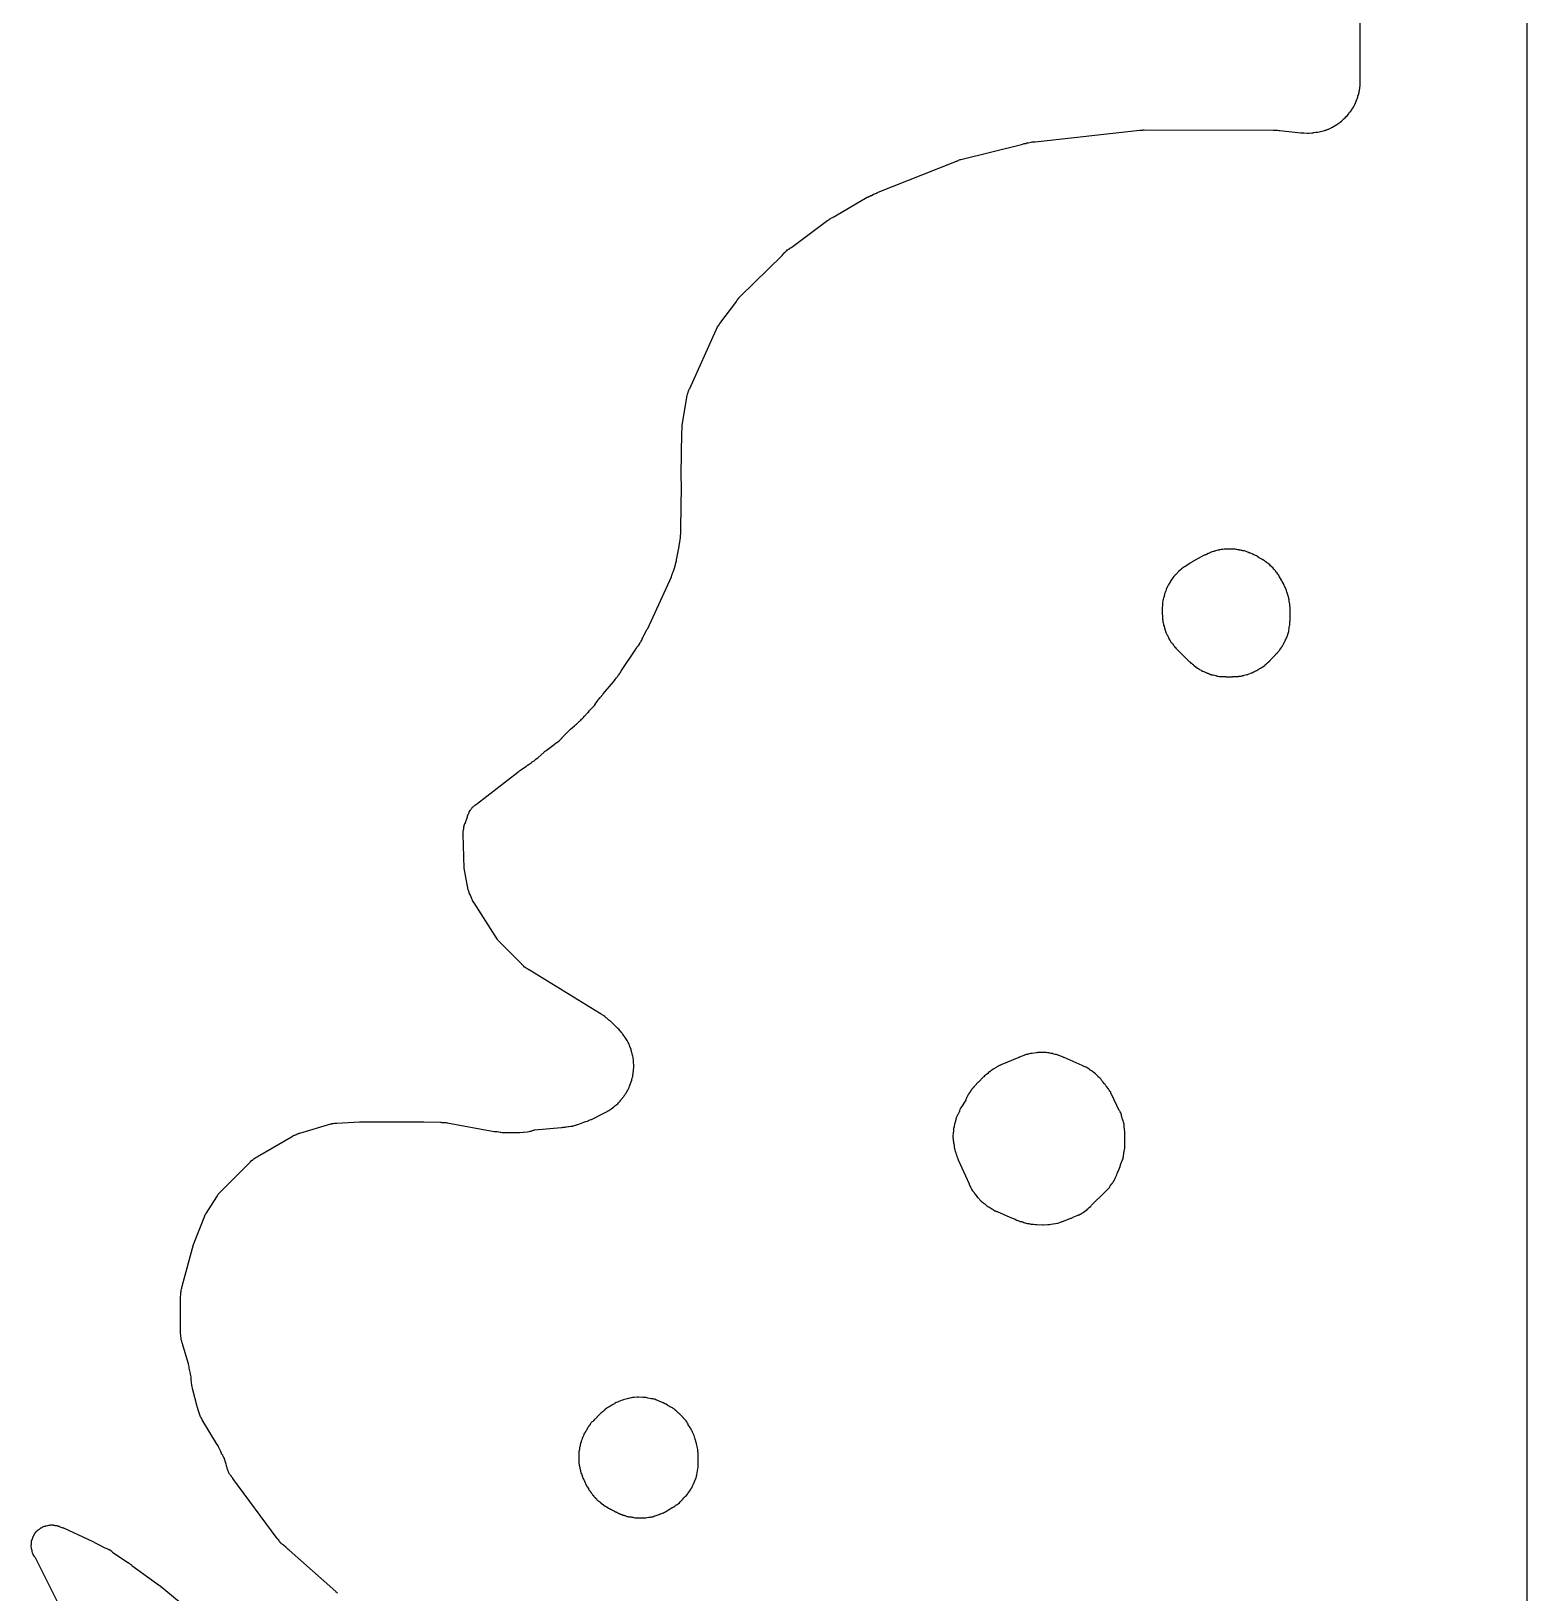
# Model space of a CAD drawing. Header units: millimetres. Extents: x 0 to 300, y 0 to 300.
# Drawn here: x 228.2 to 300.1, y 75 to 150 of the extents above; entities that cross this region are included whole.
import ezdxf

# ---------------------------------------------------------------- set-up
doc = ezdxf.new("R2010")
doc.units = ezdxf.units.MM
doc.layers.add('CUT', color=7, linetype='CONTINUOUS')

msp = doc.modelspace()

# ---------------------------------------------------------------- linework, layer by layer
at = {"layer": 'CUT'}
for points in [[(300.05, 299.43), (300.05, 0.57)], [(242.9, 74.96), (242.88, 74.98), (242.87, 74.98), (242.85, 75), (242.84, 75.01), (242.82, 75.04), (240.58, 77.02), (240.54, 77.05), (240.51, 77.08), (240.42, 77.16), (240.31, 77.26), (240.27, 77.29), (240.25, 77.31), (240.22, 77.33), (240.21, 77.34), (240.2, 77.34), (240.2, 77.35), (240.19, 77.36), (240.17, 77.38), (240.16, 77.39), (240.15, 77.4), (240.15, 77.41), (240.14, 77.41), (240.14, 77.42), (240.13, 77.43), (240.12, 77.44), (240.1, 77.46), (240.1, 77.47), (240.1, 77.48), (240.06, 77.52), (240.05, 77.53), (240.04, 77.55), (240.03, 77.56), (240.02, 77.57), (240.01, 77.59), (237.88, 80.47), (237.88, 80.48), (237.87, 80.49), (237.86, 80.5), (237.85, 80.51), (237.84, 80.52), (237.83, 80.53), (237.82, 80.54), (237.82, 80.55), (237.81, 80.56), (237.8, 80.58), (237.79, 80.59), (237.76, 80.63), (237.75, 80.64), (237.73, 80.66), (237.72, 80.67), (237.72, 80.68), (237.7, 80.71), (237.69, 80.73), (237.68, 80.76), (237.67, 80.77), (237.67, 80.78), (237.65, 80.82), (237.65, 80.83), (237.64, 80.86), (237.63, 80.86), (237.63, 80.87), (237.63, 80.88), (237.63, 80.89), (237.62, 80.9), (237.62, 80.91), (237.61, 80.94), (237.61, 80.95), (237.61, 80.96), (237.6, 80.98), (237.6, 81), (237.59, 81.03), (237.58, 81.05), (237.58, 81.08), (237.57, 81.09), (237.56, 81.15), (237.54, 81.2), (237.51, 81.3), (237.51, 81.32), (237.5, 81.35), (237.47, 81.43), (237.44, 81.48), (237.43, 81.51), (237.42, 81.53), (237.39, 81.58), (237.35, 81.63), (237.34, 81.64), (237.34, 81.65), (237.33, 81.67), (237.32, 81.71), (237.3, 81.77), (237.22, 81.92), (237.19, 81.99), (237.17, 82.04), (237.14, 82.08), (237.13, 82.1), (237.1, 82.14), (236.41, 83.28), (236.37, 83.36), (236.36, 83.37), (236.35, 83.39), (236.34, 83.41), (236.33, 83.42), (236.2, 83.81), (236.2, 83.82), (236.19, 83.85), (236.18, 83.87), (236.17, 83.89), (236.16, 83.92), (236.16, 83.93), (235.96, 84.72), (235.94, 84.81), (235.92, 84.87), (235.9, 84.95), (235.88, 85.21), (235.87, 85.35), (235.86, 85.41), (235.85, 85.47), (235.84, 85.51), (235.78, 85.76), (235.78, 85.82), (235.76, 85.91), (235.75, 85.95), (235.75, 85.97), (235.45, 86.99), (235.43, 87.04), (235.42, 87.06), (235.42, 87.07), (235.41, 87.09), (235.41, 87.1), (235.4, 87.13), (235.39, 87.16), (235.39, 87.21), (235.39, 87.22), (235.38, 87.28), (235.38, 87.31), (235.38, 87.37), (235.37, 87.43), (235.37, 87.44), (235.36, 87.5), (235.36, 89.1), (235.36, 89.13), (235.36, 89.14), (235.36, 89.15), (235.36, 89.16), (235.37, 89.17), (235.37, 89.2), (235.37, 89.21), (235.38, 89.27), (235.38, 89.33), (235.38, 89.36), (235.38, 89.38), (235.38, 89.39), (235.38, 89.41), (235.39, 89.42), (235.39, 89.43), (235.39, 89.44), (235.39, 89.47), (235.39, 89.49), (235.4, 89.5), (235.4, 89.51), (235.4, 89.52), (235.41, 89.57), (235.42, 89.59), (235.42, 89.61), (235.42, 89.63), (235.43, 89.66), (235.44, 89.69), (235.44, 89.7), (235.99, 91.71), (236.57, 93.16), (236.58, 93.18), (236.59, 93.19), (237.11, 94), (237.14, 94.05), (237.15, 94.08), (237.17, 94.12), (238.69, 95.65), (238.72, 95.68), (238.76, 95.72), (238.78, 95.74), (238.79, 95.75), (238.8, 95.76), (238.85, 95.79), (238.87, 95.81), (238.88, 95.82), (238.89, 95.82), (238.9, 95.83), (238.91, 95.84), (238.92, 95.85), (238.93, 95.85), (238.95, 95.86), (238.97, 95.87), (238.98, 95.88), (238.99, 95.89), (239, 95.89), (239, 95.9), (239.01, 95.9), (239.01, 95.91), (239.02, 95.91), (239.05, 95.92), (239.09, 95.95), (239.1, 95.95), (239.12, 95.97), (239.14, 95.98), (239.15, 95.98), (239.18, 96), (240.69, 96.88), (240.72, 96.9), (240.77, 96.93), (240.78, 96.94), (240.83, 96.96), (240.84, 96.96), (240.9, 96.98), (240.92, 96.99), (240.94, 97), (240.95, 97.01), (240.96, 97.01), (240.98, 97.02), (241.01, 97.03), (241.02, 97.03), (241.04, 97.04), (241.06, 97.05), (241.08, 97.05), (241.09, 97.06), (241.1, 97.06), (242.59, 97.5), (242.64, 97.51), (242.65, 97.52), (242.66, 97.52), (242.67, 97.52), (242.69, 97.52), (242.76, 97.53), (242.77, 97.53), (242.82, 97.54), (242.84, 97.54), (242.87, 97.54), (243.96, 97.6), (247.06, 97.6), (247.85, 97.58), (247.86, 97.58), (247.87, 97.58), (247.91, 97.57), (247.96, 97.57), (248.12, 97.57), (248.17, 97.56), (250.44, 97.14), (250.5, 97.13), (250.55, 97.13), (250.58, 97.13), (250.59, 97.13), (250.73, 97.11), (250.74, 97.11), (250.75, 97.11), (250.82, 97.09), (250.89, 97.09), (251.63, 97.09), (251.67, 97.09), (251.82, 97.1), (251.85, 97.1), (252.03, 97.12), (252.04, 97.12), (252.11, 97.13), (252.17, 97.15), (252.19, 97.16), (252.21, 97.16), (252.28, 97.18), (252.34, 97.2), (252.35, 97.21), (252.36, 97.21), (252.37, 97.21), (252.38, 97.21), (253.66, 97.33), (253.67, 97.33), (253.7, 97.33), (253.75, 97.34), (253.8, 97.35), (253.82, 97.35), (253.85, 97.35), (253.9, 97.36), (253.91, 97.36), (254, 97.37), (254.02, 97.38), (254.12, 97.4), (254.13, 97.4), (254.15, 97.4), (254.19, 97.4), (254.22, 97.41), (254.24, 97.41), (254.29, 97.42), (254.35, 97.44), (254.36, 97.44), (254.38, 97.45), (254.4, 97.46), (254.44, 97.47), (254.5, 97.49), (254.75, 97.58), (254.84, 97.61), (254.9, 97.63), (254.92, 97.64), (254.95, 97.65), (254.97, 97.66), (255, 97.68), (255.08, 97.71), (255.11, 97.72), (255.77, 98.05), (255.8, 98.07), (255.94, 98.15), (255.99, 98.18), (256.16, 98.3), (256.2, 98.33), (256.2, 98.34), (256.23, 98.37), (256.24, 98.37), (256.28, 98.4), (256.33, 98.44), (256.37, 98.47), (256.41, 98.51), (256.49, 98.6), (256.52, 98.64), (256.54, 98.67), (256.66, 98.82), (256.7, 98.88), (256.71, 98.89), (256.72, 98.9), (256.73, 98.92), (256.74, 98.94), (256.76, 98.96), (256.83, 99.07), (256.85, 99.12), (256.85, 99.13), (256.86, 99.13), (256.88, 99.17), (256.9, 99.21), (256.9, 99.22), (256.92, 99.25), (256.94, 99.31), (257.02, 99.53), (257.05, 99.61), (257.07, 99.71), (257.07, 99.72), (257.08, 99.75), (257.09, 99.76), (257.1, 99.82), (257.13, 100.06), (257.13, 100.09), (257.14, 100.25), (257.14, 100.33), (257.13, 100.46), (257.13, 100.47), (257.13, 100.5), (257.13, 100.54), (257.11, 100.7), (257.1, 100.76), (257.08, 100.81), (257.06, 100.87), (257.02, 101.03), (257.01, 101.08), (256.96, 101.22), (256.93, 101.29), (256.92, 101.31), (256.9, 101.36), (256.88, 101.42), (256.84, 101.48), (256.82, 101.51), (256.76, 101.6), (256.73, 101.65), (256.7, 101.69), (256.7, 101.7), (256.67, 101.74), (256.61, 101.81), (256.6, 101.83), (256.58, 101.86), (256.55, 101.89), (256.54, 101.91), (256.5, 101.95), (256.48, 101.98), (256.46, 102), (256.42, 102.05), (256.38, 102.09), (256.04, 102.42), (256, 102.46), (255.95, 102.49), (255.93, 102.51), (255.92, 102.51), (255.84, 102.58), (255.82, 102.6), (255.8, 102.62), (255.78, 102.63), (255.76, 102.65), (255.75, 102.66), (255.7, 102.7), (255.69, 102.71), (255.68, 102.71), (255.65, 102.73), (255.63, 102.75), (255.62, 102.75), (255.59, 102.78), (255.58, 102.78), (255.54, 102.81), (255.53, 102.81), (255.51, 102.82), (255.49, 102.83), (252.17, 104.87), (252.15, 104.88), (252.13, 104.9), (252.11, 104.91), (252.1, 104.91), (252.08, 104.92), (252.06, 104.94), (252.05, 104.94), (252.04, 104.95), (252.03, 104.95), (252.02, 104.96), (251.98, 104.98), (251.97, 104.98), (251.93, 105.02), (251.92, 105.02), (251.9, 105.03), (251.89, 105.04), (251.84, 105.09), (251.79, 105.14), (251.77, 105.16), (251.75, 105.19), (251.7, 105.24), (251.65, 105.29), (251.61, 105.33), (250.62, 106.31), (250.61, 106.33), (250.59, 106.36), (249.47, 108.13), (249.46, 108.14), (249.4, 108.24), (249.4, 108.25), (249.36, 108.32), (249.36, 108.33), (249.35, 108.36), (249.34, 108.37), (249.33, 108.41), (249.32, 108.42), (249.32, 108.43), (249.31, 108.45), (249.3, 108.46), (249.3, 108.47), (249.3, 108.48), (249.29, 108.5), (249.28, 108.51), (249.27, 108.53), (249.26, 108.55), (249.25, 108.56), (249.24, 108.6), (249.24, 108.61), (249.23, 108.63), (249.22, 108.65), (249.22, 108.66), (249.21, 108.68), (249.19, 108.75), (248.99, 109.79), (248.94, 111.43), (248.94, 111.46), (248.95, 111.54), (248.95, 111.58), (248.96, 111.61), (248.96, 111.63), (248.97, 111.68), (248.97, 111.71), (248.98, 111.74), (248.98, 111.77), (248.99, 111.82), (248.99, 111.83), (249, 111.85), (249.01, 111.87), (249.01, 111.88), (249.03, 111.93), (249.04, 111.94), (249.15, 112.25), (249.15, 112.27), (249.16, 112.3), (249.17, 112.32), (249.17, 112.33), (249.19, 112.38), (249.19, 112.39), (249.2, 112.4), (249.21, 112.41), (249.22, 112.43), (249.23, 112.47), (249.24, 112.48), (249.24, 112.49), (249.24, 112.5), (249.25, 112.51), (249.25, 112.52), (249.26, 112.52), (249.26, 112.53), (249.26, 112.54), (249.27, 112.55), (249.27, 112.56), (249.28, 112.57), (249.3, 112.58), (249.31, 112.6), (249.31, 112.61), (249.33, 112.62), (249.35, 112.66), (249.36, 112.67), (249.37, 112.68), (249.37, 112.69), (249.38, 112.7), (249.39, 112.71), (249.4, 112.72), (249.42, 112.74), (249.44, 112.76), (249.46, 112.77), (249.47, 112.78), (249.51, 112.82), (249.52, 112.82), (249.53, 112.83), (249.58, 112.87), (251.57, 114.4), (251.58, 114.41), (251.59, 114.42), (251.6, 114.42), (251.62, 114.43), (251.63, 114.44), (251.64, 114.45), (251.65, 114.46), (251.68, 114.48), (251.69, 114.49), (251.7, 114.5), (251.95, 114.67), (251.96, 114.67), (251.99, 114.69), (252, 114.7), (252.01, 114.71), (252.04, 114.73), (252.05, 114.74), (252.07, 114.75), (252.08, 114.75), (252.1, 114.76), (252.1, 114.77), (252.11, 114.78), (252.12, 114.79), (252.13, 114.79), (252.14, 114.8), (252.16, 114.81), (252.18, 114.82), (252.18, 114.83), (252.19, 114.83), (252.19, 114.84), (252.2, 114.84), (252.21, 114.85), (252.22, 114.85), (252.22, 114.86), (252.24, 114.88), (252.25, 114.89), (252.26, 114.9), (252.35, 114.95), (252.39, 114.98), (252.43, 115.02), (252.45, 115.03), (252.46, 115.04), (252.53, 115.09), (252.83, 115.36), (252.86, 115.39), (252.91, 115.43), (252.93, 115.44), (253.25, 115.68), (253.32, 115.73), (253.36, 115.76), (253.37, 115.78), (253.38, 115.79), (253.39, 115.79), (253.44, 115.82), (253.49, 115.86), (253.55, 115.9), (253.6, 115.95), (253.63, 115.98), (253.67, 116.02), (253.7, 116.05), (253.7, 116.06), (253.72, 116.08), (254.1, 116.46), (254.29, 116.62), (254.32, 116.66), (254.34, 116.67), (254.39, 116.71), (254.47, 116.78), (254.49, 116.81), (254.53, 116.85), (254.53, 116.84), (254.6, 116.9), (254.63, 116.94), (254.65, 116.96), (254.66, 116.97), (254.68, 116.98), (254.72, 117.02), (254.76, 117.07), (254.78, 117.1), (254.81, 117.13), (254.85, 117.17), (254.87, 117.2), (254.92, 117.25), (254.97, 117.29), (255, 117.34), (255, 117.35), (255.02, 117.38), (255.04, 117.4), (255.06, 117.42), (255.07, 117.42), (255.12, 117.47), (255.16, 117.51), (255.22, 117.57), (255.25, 117.61), (255.28, 117.66), (255.31, 117.7), (255.31, 117.71), (255.33, 117.73), (255.41, 117.84), (255.41, 117.85), (255.42, 117.86), (255.43, 117.87), (255.43, 117.88), (255.45, 117.9), (255.53, 117.99), (255.66, 118.14), (255.67, 118.16), (256.16, 118.74), (256.18, 118.76), (256.21, 118.8), (256.24, 118.85), (256.26, 118.87), (256.27, 118.89), (256.29, 118.91), (256.29, 118.92), (256.3, 118.93), (256.32, 118.95), (256.35, 118.98), (256.38, 119.01), (256.41, 119.07), (256.41, 119.08), (256.42, 119.08), (256.45, 119.12), (256.45, 119.13), (256.46, 119.14), (256.47, 119.15), (256.47, 119.16), (256.5, 119.19), (256.51, 119.22), (256.52, 119.23), (256.52, 119.24), (256.53, 119.24), (256.53, 119.25), (256.54, 119.26), (256.54, 119.27), (256.55, 119.28), (257.21, 120.27), (257.28, 120.37), (257.29, 120.38), (257.29, 120.39), (257.3, 120.4), (257.3, 120.41), (257.31, 120.42), (257.34, 120.45), (257.34, 120.46), (257.38, 120.5), (257.38, 120.51), (257.41, 120.55), (257.42, 120.57), (257.45, 120.62), (257.46, 120.64), (257.48, 120.66), (257.49, 120.68), (257.5, 120.7), (257.53, 120.75), (257.54, 120.77), (257.55, 120.79), (257.55, 120.8), (257.57, 120.86), (257.58, 120.87), (257.59, 120.9), (257.59, 120.91), (257.62, 120.97), (257.63, 120.99), (257.65, 121.02), (257.67, 121.05), (257.69, 121.09), (257.79, 121.27), (257.82, 121.31), (258.95, 123.79), (258.97, 123.86), (258.97, 123.87), (258.98, 123.9), (258.99, 123.92), (259, 123.95), (259, 123.96), (259.01, 123.96), (259.03, 124.02), (259.06, 124.11), (259.07, 124.12), (259.07, 124.13), (259.08, 124.14), (259.08, 124.15), (259.09, 124.18), (259.1, 124.21), (259.18, 124.5), (259.19, 124.55), (259.19, 124.56), (259.2, 124.61), (259.32, 125.24), (259.32, 125.26), (259.32, 125.27), (259.34, 125.38), (259.34, 125.41), (259.35, 125.44), (259.36, 125.48), (259.37, 125.54), (259.37, 125.59), (259.37, 125.6), (259.37, 125.61), (259.38, 125.64), (259.38, 125.65), (259.38, 125.69), (259.38, 125.7), (259.38, 125.71), (259.38, 125.73), (259.39, 125.74), (259.39, 125.75), (259.39, 125.76), (259.39, 125.78), (259.39, 125.79), (259.39, 125.81), (259.4, 125.83), (259.41, 125.89), (259.41, 125.95), (259.41, 126.03), (259.41, 126.08), (259.41, 126.13), (259.43, 128.15), (259.43, 128.16), (259.43, 128.3), (259.43, 128.32), (259.42, 128.46), (259.42, 128.5), (259.42, 128.57), (259.42, 128.65), (259.42, 128.68), (259.42, 128.69), (259.45, 130.71), (259.45, 130.72), (259.45, 130.74), (259.46, 130.89), (259.46, 130.93), (259.46, 131.02), (259.47, 131.06), (259.47, 131.08), (259.71, 132.5), (259.72, 132.56), (259.74, 132.61), (259.75, 132.65), (259.76, 132.66), (259.76, 132.68), (259.77, 132.71), (259.77, 132.72), (259.77, 132.73), (259.78, 132.74), (259.81, 132.8), (259.82, 132.82), (259.83, 132.84), (261.1, 135.65), (261.11, 135.68), (261.12, 135.7), (261.13, 135.72), (261.17, 135.79), (261.24, 135.9), (261.27, 135.96), (262.04, 136.97), (262.07, 137.02), (262.09, 137.04), (262.1, 137.06), (262.13, 137.1), (262.15, 137.14), (262.19, 137.18), (262.19, 137.19), (262.24, 137.24), (262.26, 137.25), (264.27, 139.23), (264.3, 139.27), (264.33, 139.3), (264.35, 139.32), (264.4, 139.38), (264.41, 139.39), (264.48, 139.45), (264.52, 139.49), (264.53, 139.49), (264.55, 139.5), (264.56, 139.51), (264.58, 139.53), (264.61, 139.55), (264.62, 139.55), (264.64, 139.57), (264.67, 139.59), (264.68, 139.6), (264.69, 139.6), (264.73, 139.63), (266.4, 140.87), (266.41, 140.88), (266.42, 140.89), (266.43, 140.89), (266.45, 140.9), (266.45, 140.91), (266.46, 140.91), (266.47, 140.92), (266.49, 140.93), (266.51, 140.94), (266.53, 140.95), (266.54, 140.96), (266.54, 140.97), (266.55, 140.97), (266.55, 140.98), (266.56, 140.98), (266.58, 140.99), (266.61, 141), (266.65, 141.03), (266.7, 141.05), (266.73, 141.08), (266.74, 141.08), (266.76, 141.09), (266.79, 141.1), (266.84, 141.13), (268.35, 142.02), (268.41, 142.04), (268.43, 142.05), (268.46, 142.06), (268.5, 142.08), (268.51, 142.09), (268.52, 142.09), (268.52, 142.1), (268.53, 142.1), (268.56, 142.11), (268.65, 142.16), (268.7, 142.18), (268.75, 142.2), (268.76, 142.21), (268.8, 142.22), (268.82, 142.23), (268.85, 142.24), (268.86, 142.25), (268.87, 142.25), (268.89, 142.26), (272.49, 143.69), (272.54, 143.71), (272.56, 143.72), (272.6, 143.74), (272.63, 143.75), (272.65, 143.76), (272.66, 143.76), (272.7, 143.78), (272.71, 143.78), (272.73, 143.79), (272.75, 143.8), (272.8, 143.82), (272.82, 143.84), (272.84, 143.84), (272.86, 143.84), (275.83, 144.58), (275.86, 144.59), (275.9, 144.6), (275.91, 144.6), (275.92, 144.6), (275.95, 144.61), (275.98, 144.61), (276.03, 144.63), (276.04, 144.63), (276.05, 144.63), (276.09, 144.64), (276.23, 144.67), (276.24, 144.67), (276.29, 144.68), (276.36, 144.68), (276.43, 144.68), (281.46, 145.24), (281.51, 145.24), (281.52, 145.24), (281.58, 145.25), (281.62, 145.26), (281.67, 145.26), (287.88, 145.25), (287.91, 145.25), (287.92, 145.25), (288.03, 145.24), (288.08, 145.24), (288.16, 145.23), (288.18, 145.23), (289.19, 145.12), (289.25, 145.12), (289.33, 145.12), (289.52, 145.11), (289.59, 145.11), (289.72, 145.12), (289.73, 145.12), (289.76, 145.12), (289.78, 145.12), (289.82, 145.13), (289.92, 145.15), (289.93, 145.15), (289.95, 145.15), (290, 145.15), (290.07, 145.17), (290.27, 145.22), (290.28, 145.22), (290.29, 145.22), (290.34, 145.23), (290.36, 145.24), (290.4, 145.25), (290.43, 145.26), (290.44, 145.27), (290.48, 145.28), (290.5, 145.29), (290.53, 145.3), (290.54, 145.3), (290.55, 145.31), (290.63, 145.35), (290.65, 145.37), (290.66, 145.37), (290.67, 145.38), (290.68, 145.38), (290.7, 145.39), (290.71, 145.39), (290.77, 145.43), (290.92, 145.52), (290.97, 145.55), (291.14, 145.68), (291.16, 145.7), (291.28, 145.8), (291.32, 145.84), (291.36, 145.88), (291.42, 145.94), (291.48, 146.02), (291.48, 146.03), (291.51, 146.06), (291.52, 146.08), (291.54, 146.11), (291.58, 146.15), (291.61, 146.18), (291.62, 146.21), (291.63, 146.22), (291.64, 146.23), (291.66, 146.26), (291.66, 146.27), (291.68, 146.3), (291.69, 146.31), (291.72, 146.35), (291.76, 146.42), (291.79, 146.48), (291.84, 146.59), (291.86, 146.64), (291.93, 146.84), (291.94, 146.89), (291.95, 146.92), (291.99, 147.06), (292, 147.1), (292.01, 147.15), (292.04, 147.39), (292.04, 147.41), (292.05, 147.54), (292.05, 147.59), (292.05, 158.57)], [(229.56, 74.32), (228.39, 76.65), (228.36, 76.69), (228.35, 76.71), (228.34, 76.73), (228.33, 76.74), (228.3, 76.78), (228.29, 76.79), (228.28, 76.81), (228.28, 76.83), (228.27, 76.84), (228.25, 76.89), (228.24, 76.95), (228.23, 76.98), (228.23, 77.01), (228.21, 77.09), (228.2, 77.15), (228.19, 77.22), (228.19, 77.23), (228.2, 77.31), (228.2, 77.36), (228.2, 77.37), (228.21, 77.42), (228.21, 77.47), (228.21, 77.48), (228.23, 77.52), (228.23, 77.53), (228.23, 77.54), (228.25, 77.58), (228.26, 77.61), (228.27, 77.63), (228.27, 77.64), (228.28, 77.66), (228.28, 77.67), (228.29, 77.68), (228.3, 77.7), (228.31, 77.72), (228.31, 77.73), (228.32, 77.75), (228.33, 77.76), (228.33, 77.77), (228.34, 77.79), (228.35, 77.81), (228.36, 77.82), (228.37, 77.83), (228.38, 77.85), (228.39, 77.86), (228.39, 77.87), (228.4, 77.88), (228.42, 77.9), (228.43, 77.91), (228.44, 77.92), (228.45, 77.93), (228.48, 77.95), (228.51, 77.98), (228.52, 77.98), (228.53, 78), (228.58, 78.03), (228.6, 78.05), (228.62, 78.06), (228.63, 78.08), (228.65, 78.09), (228.66, 78.1), (228.71, 78.13), (228.72, 78.13), (228.81, 78.17), (228.82, 78.17), (228.84, 78.18), (228.87, 78.18), (228.89, 78.19), (228.91, 78.19), (228.97, 78.21), (228.99, 78.21), (229.03, 78.22), (229.05, 78.22), (229.07, 78.23), (229.1, 78.23), (229.14, 78.24), (229.17, 78.24), (229.18, 78.24), (229.21, 78.24), (229.23, 78.24), (229.24, 78.23), (229.29, 78.22), (229.34, 78.21), (229.41, 78.2), (229.42, 78.2), (229.46, 78.19), (229.48, 78.19), (229.49, 78.18), (229.51, 78.18), (229.52, 78.17), (229.53, 78.17), (229.56, 78.15), (229.62, 78.13), (229.68, 78.11), (229.7, 78.1), (229.74, 78.09), (230.91, 77.55), (230.94, 77.54), (230.98, 77.52), (231, 77.51), (231.01, 77.5), (231.05, 77.48), (231.73, 77.14), (231.78, 77.12), (231.83, 77.1), (231.86, 77.08), (231.88, 77.07), (231.9, 77.06), (231.91, 77.06), (231.92, 77.06), (231.92, 77.05), (231.94, 77.05), (231.95, 77.04), (231.96, 77.04), (231.96, 77.03), (231.98, 77.03), (231.99, 77.02), (232, 77.01), (232.01, 77.01), (232.01, 77), (232.02, 77), (232.05, 76.98), (232.05, 76.97), (232.07, 76.96), (232.09, 76.93), (232.83, 76.43), (232.84, 76.43), (232.89, 76.39), (232.95, 76.35), (233, 76.31), (233.03, 76.29), (234.36, 75.33), (234.37, 75.32), (234.39, 75.31), (234.4, 75.3), (234.41, 75.29), (234.42, 75.28), (234.48, 75.23), (234.56, 75.16), (234.65, 75.09), (235.76, 74.17)]]:
    msp.add_lwpolyline(points, dxfattribs=at)
for points in [[(282.56, 121.71), (282.57, 121.67), (282.57, 121.65), (282.57, 121.63), (282.58, 121.57), (282.59, 121.51), (282.6, 121.47), (282.62, 121.41), (282.64, 121.33), (282.64, 121.32), (282.65, 121.3), (282.66, 121.28), (282.66, 121.27), (282.68, 121.22), (282.68, 121.21), (282.69, 121.18), (282.69, 121.17), (282.71, 121.13), (282.71, 121.11), (282.72, 121.09), (282.73, 121.06), (282.74, 121.04), (282.76, 121.01), (282.77, 121), (282.78, 120.98), (282.78, 120.97), (282.83, 120.87), (282.85, 120.83), (282.86, 120.82), (282.86, 120.81), (282.87, 120.79), (282.87, 120.78), (282.88, 120.76), (282.92, 120.71), (282.95, 120.65), (282.97, 120.63), (282.98, 120.63), (282.99, 120.62), (282.99, 120.61), (283.01, 120.59), (283.02, 120.57), (283.03, 120.56), (283.08, 120.5), (283.09, 120.48), (283.11, 120.46), (283.11, 120.45), (283.13, 120.43), (283.14, 120.42), (283.14, 120.41), (283.15, 120.4), (283.19, 120.36), (283.25, 120.3), (283.28, 120.27), (283.3, 120.25), (283.3, 120.24), (283.84, 119.71), (283.86, 119.7), (283.87, 119.69), (283.91, 119.64), (283.95, 119.62), (283.96, 119.62), (283.97, 119.61), (283.97, 119.6), (283.98, 119.59), (283.99, 119.59), (284.02, 119.57), (284.03, 119.55), (284.04, 119.54), (284.05, 119.53), (284.06, 119.53), (284.07, 119.52), (284.08, 119.51), (284.23, 119.4), (284.26, 119.38), (284.28, 119.37), (284.29, 119.36), (284.3, 119.36), (284.31, 119.36), (284.33, 119.34), (284.4, 119.3), (284.41, 119.29), (284.43, 119.28), (284.44, 119.28), (284.46, 119.26), (284.49, 119.25), (284.51, 119.24), (284.52, 119.24), (284.53, 119.24), (284.66, 119.18), (284.69, 119.17), (284.7, 119.16), (284.71, 119.15), (284.72, 119.15), (284.73, 119.15), (284.74, 119.14), (284.75, 119.14), (284.79, 119.12), (284.8, 119.12), (284.85, 119.1), (284.88, 119.09), (284.9, 119.08), (284.96, 119.07), (284.97, 119.07), (284.98, 119.07), (285.11, 119.04), (285.12, 119.03), (285.14, 119.03), (285.17, 119.02), (285.18, 119.02), (285.22, 119.01), (285.27, 119), (285.33, 119), (285.34, 119), (285.36, 119), (285.37, 119), (285.38, 119), (285.39, 118.99), (285.4, 118.99), (285.42, 118.99), (285.44, 118.99), (285.46, 118.99), (285.49, 118.99), (285.5, 118.99), (285.54, 118.99), (285.57, 118.99), (285.59, 118.98), (285.61, 118.98), (285.62, 118.98), (285.64, 118.98), (285.68, 118.98), (285.74, 118.98), (285.82, 118.98), (285.89, 118.98), (285.9, 118.98), (285.91, 118.98), (285.92, 118.99), (285.95, 118.99), (285.97, 118.99), (286.01, 118.99), (286.02, 118.99), (286.03, 118.99), (286.04, 118.99), (286.06, 118.99), (286.08, 118.99), (286.11, 119), (286.12, 119), (286.13, 119), (286.16, 119), (286.18, 119), (286.2, 119), (286.21, 119.01), (286.22, 119.01), (286.23, 119.01), (286.24, 119.01), (286.26, 119.01), (286.27, 119.02), (286.28, 119.02), (286.29, 119.02), (286.3, 119.02), (286.33, 119.02), (286.37, 119.03), (286.38, 119.03), (286.39, 119.04), (286.4, 119.04), (286.41, 119.04), (286.43, 119.04), (286.45, 119.05), (286.47, 119.06), (286.6, 119.09), (286.61, 119.09), (286.62, 119.09), (286.64, 119.1), (286.66, 119.11), (286.67, 119.11), (286.74, 119.14), (286.83, 119.17), (286.84, 119.17), (286.85, 119.17), (286.89, 119.19), (286.9, 119.2), (286.91, 119.2), (286.93, 119.21), (286.94, 119.22), (286.96, 119.23), (287.07, 119.28), (287.08, 119.29), (287.12, 119.31), (287.15, 119.33), (287.28, 119.41), (287.29, 119.42), (287.33, 119.44), (287.34, 119.45), (287.41, 119.5), (287.48, 119.55), (287.48, 119.56), (287.52, 119.59), (287.53, 119.59), (287.54, 119.6), (287.58, 119.64), (287.61, 119.66), (287.61, 119.67), (287.63, 119.68), (287.67, 119.72), (287.68, 119.73), (287.69, 119.74), (287.7, 119.75), (287.71, 119.76), (287.72, 119.77), (287.72, 119.78), (287.73, 119.79), (287.75, 119.81), (287.87, 119.93), (287.96, 120.02), (287.96, 120.03), (287.98, 120.05), (287.99, 120.05), (288, 120.06), (288, 120.07), (288.03, 120.1), (288.04, 120.11), (288.07, 120.14), (288.07, 120.15), (288.09, 120.17), (288.1, 120.18), (288.13, 120.21), (288.15, 120.24), (288.17, 120.26), (288.19, 120.28), (288.25, 120.37), (288.25, 120.38), (288.26, 120.39), (288.28, 120.42), (288.29, 120.44), (288.29, 120.45), (288.31, 120.47), (288.32, 120.48), (288.33, 120.5), (288.35, 120.53), (288.37, 120.57), (288.37, 120.58), (288.38, 120.6), (288.4, 120.63), (288.4, 120.64), (288.41, 120.65), (288.44, 120.71), (288.48, 120.8), (288.49, 120.82), (288.5, 120.83), (288.51, 120.85), (288.53, 120.9), (288.55, 120.96), (288.58, 121.06), (288.59, 121.1), (288.6, 121.11), (288.61, 121.16), (288.61, 121.18), (288.62, 121.22), (288.62, 121.23), (288.63, 121.28), (288.64, 121.31), (288.64, 121.34), (288.64, 121.36), (288.65, 121.43), (288.66, 121.47), (288.67, 121.52), (288.67, 121.56), (288.67, 121.58), (288.67, 121.61), (288.67, 121.62), (288.67, 121.65), (288.68, 121.66), (288.68, 121.67), (288.68, 121.68), (288.68, 121.72), (288.68, 121.76), (288.68, 121.78), (288.68, 121.81), (288.68, 121.93), (288.68, 122.2), (288.68, 122.23), (288.68, 122.26), (288.68, 122.33), (288.67, 122.36), (288.67, 122.37), (288.67, 122.38), (288.67, 122.41), (288.67, 122.43), (288.67, 122.44), (288.66, 122.45), (288.66, 122.47), (288.64, 122.62), (288.64, 122.63), (288.64, 122.64), (288.64, 122.65), (288.63, 122.66), (288.63, 122.67), (288.63, 122.68), (288.63, 122.69), (288.63, 122.7), (288.62, 122.71), (288.62, 122.72), (288.61, 122.76), (288.61, 122.77), (288.61, 122.8), (288.6, 122.8), (288.6, 122.81), (288.6, 122.82), (288.6, 122.83), (288.59, 122.86), (288.59, 122.87), (288.58, 122.88), (288.58, 122.89), (288.57, 122.91), (288.57, 122.92), (288.52, 123.07), (288.51, 123.09), (288.51, 123.1), (288.5, 123.12), (288.5, 123.13), (288.45, 123.26), (288.43, 123.3), (288.43, 123.31), (288.41, 123.34), (288.38, 123.41), (288.37, 123.44), (288.33, 123.52), (288.3, 123.57), (288.28, 123.59), (288.27, 123.6), (288.27, 123.61), (288.27, 123.62), (288.26, 123.62), (288.17, 123.78), (288.15, 123.81), (288.15, 123.82), (288.15, 123.83), (288.14, 123.84), (288.13, 123.86), (288.09, 123.91), (288.09, 123.92), (288.06, 123.96), (288.05, 123.97), (288.05, 123.98), (288.04, 123.99), (288.03, 123.99), (288.02, 124), (288.01, 124.01), (288.01, 124.02), (288, 124.03), (287.99, 124.05), (287.97, 124.08), (287.9, 124.16), (287.86, 124.2), (287.74, 124.32), (287.7, 124.36), (287.63, 124.42), (287.59, 124.45), (287.58, 124.46), (287.56, 124.47), (287.55, 124.47), (287.54, 124.48), (287.53, 124.49), (287.53, 124.5), (287.52, 124.51), (287.51, 124.51), (287.5, 124.52), (287.47, 124.54), (287.46, 124.55), (287.45, 124.55), (287.44, 124.56), (287.4, 124.59), (287.38, 124.6), (287.37, 124.61), (287.35, 124.62), (287.34, 124.62), (287.32, 124.63), (287.16, 124.72), (287.16, 124.73), (287.14, 124.74), (287.13, 124.74), (287.11, 124.76), (287.06, 124.79), (286.94, 124.85), (286.89, 124.87), (286.88, 124.87), (286.87, 124.88), (286.85, 124.89), (286.77, 124.92), (286.74, 124.93), (286.73, 124.93), (286.72, 124.94), (286.71, 124.94), (286.69, 124.95), (286.68, 124.95), (286.67, 124.96), (286.64, 124.97), (286.48, 125.03), (286.43, 125.04), (286.41, 125.04), (286.38, 125.05), (286.36, 125.05), (286.34, 125.05), (286.3, 125.06), (286.26, 125.07), (286.25, 125.07), (286.24, 125.07), (286.23, 125.08), (286.21, 125.08), (286.17, 125.09), (286.12, 125.1), (286.09, 125.1), (286.04, 125.11), (286.01, 125.11), (285.99, 125.11), (285.95, 125.11), (285.94, 125.12), (285.93, 125.12), (285.79, 125.12), (285.76, 125.12), (285.75, 125.12), (285.71, 125.12), (285.7, 125.12), (285.69, 125.12), (285.67, 125.12), (285.64, 125.12), (285.51, 125.11), (285.45, 125.1), (285.44, 125.1), (285.37, 125.1), (285.29, 125.08), (285.27, 125.07), (285.25, 125.07), (285.21, 125.06), (285.1, 125.03), (285.09, 125.03), (285.05, 125.02), (285.03, 125.01), (285.02, 125.01), (284.99, 125.01), (284.94, 124.99), (284.89, 124.97), (284.84, 124.95), (284.83, 124.94), (284.82, 124.94), (284.81, 124.93), (284.76, 124.91), (284.75, 124.9), (284.74, 124.9), (284.66, 124.86), (284.62, 124.84), (284.61, 124.84), (284.59, 124.83), (284.55, 124.82), (283.98, 124.51), (283.94, 124.48), (283.88, 124.44), (283.83, 124.41), (283.81, 124.39), (283.64, 124.29), (283.6, 124.27), (283.46, 124.17), (283.41, 124.12), (283.3, 124.02), (283.28, 124), (283.23, 123.95), (283.18, 123.9), (283.17, 123.88), (283.15, 123.86), (283.14, 123.86), (283.14, 123.85), (283.09, 123.81), (282.99, 123.68), (282.96, 123.63), (282.93, 123.58), (282.92, 123.55), (282.91, 123.53), (282.91, 123.52), (282.9, 123.5), (282.89, 123.49), (282.88, 123.48), (282.85, 123.44), (282.83, 123.4), (282.83, 123.39), (282.82, 123.39), (282.82, 123.38), (282.81, 123.36), (282.8, 123.35), (282.8, 123.34), (282.79, 123.33), (282.77, 123.28), (282.76, 123.27), (282.75, 123.25), (282.74, 123.23), (282.74, 123.22), (282.72, 123.18), (282.7, 123.11), (282.69, 123.08), (282.67, 123.03), (282.65, 122.97), (282.64, 122.94), (282.64, 122.93), (282.64, 122.92), (282.63, 122.88), (282.62, 122.84), (282.61, 122.8), (282.6, 122.79), (282.6, 122.78), (282.58, 122.72), (282.58, 122.7), (282.57, 122.65), (282.56, 122.61), (282.55, 122.56), (282.55, 122.55), (282.54, 122.5), (282.54, 122.44), (282.54, 122.43), (282.54, 122.41), (282.53, 122.31), (282.53, 122.27), (282.53, 122.21), (282.53, 122.18), (282.53, 122.05), (282.53, 121.98), (282.54, 121.94), (282.54, 121.93), (282.54, 121.89), (282.54, 121.88), (282.54, 121.85), (282.55, 121.84), (282.55, 121.83), (282.55, 121.81), (282.55, 121.78), (282.55, 121.75)], [(272.56, 96.29), (272.57, 96.28), (272.57, 96.27), (272.57, 96.26), (272.58, 96.19), (272.6, 96.14), (272.61, 96.11), (272.62, 96.1), (272.62, 96.09), (272.63, 96.07), (272.64, 96.05), (272.65, 96.02), (272.67, 95.93), (272.68, 95.91), (272.7, 95.87), (272.71, 95.84), (272.71, 95.83), (272.72, 95.81), (272.73, 95.79), (272.73, 95.78), (273.25, 94.62), (273.26, 94.6), (273.36, 94.4), (273.37, 94.38), (273.39, 94.34), (273.42, 94.29), (273.46, 94.24), (273.49, 94.2), (273.5, 94.2), (273.5, 94.19), (273.52, 94.17), (273.52, 94.16), (273.54, 94.13), (273.55, 94.12), (273.62, 94.02), (273.66, 93.97), (273.67, 93.97), (273.73, 93.9), (273.75, 93.87), (273.77, 93.85), (273.79, 93.83), (273.81, 93.81), (273.84, 93.79), (273.91, 93.72), (273.95, 93.69), (273.96, 93.69), (273.97, 93.68), (274.02, 93.64), (274.1, 93.57), (274.11, 93.57), (274.15, 93.54), (274.2, 93.51), (274.34, 93.42), (274.35, 93.42), (274.38, 93.4), (274.39, 93.39), (274.4, 93.39), (274.41, 93.38), (274.43, 93.37), (274.44, 93.36), (274.49, 93.33), (274.52, 93.32), (274.54, 93.31), (274.55, 93.31), (274.56, 93.31), (274.57, 93.3), (274.58, 93.3), (274.6, 93.29), (274.63, 93.28), (275.18, 93.04), (275.45, 92.92), (275.46, 92.92), (275.48, 92.91), (275.5, 92.9), (275.52, 92.89), (275.53, 92.88), (275.54, 92.88), (275.58, 92.86), (275.6, 92.86), (275.64, 92.84), (275.68, 92.83), (275.69, 92.82), (275.72, 92.82), (275.74, 92.81), (275.75, 92.81), (275.77, 92.81), (275.79, 92.8), (275.81, 92.79), (275.82, 92.79), (275.83, 92.79), (275.89, 92.77), (275.98, 92.74), (275.99, 92.74), (276.04, 92.72), (276.06, 92.72), (276.07, 92.72), (276.08, 92.72), (276.1, 92.71), (276.12, 92.71), (276.13, 92.71), (276.17, 92.7), (276.19, 92.7), (276.22, 92.69), (276.23, 92.69), (276.24, 92.69), (276.26, 92.69), (276.27, 92.69), (276.27, 92.68), (276.28, 92.68), (276.31, 92.68), (276.33, 92.68), (276.34, 92.68), (276.35, 92.68), (276.44, 92.67), (276.49, 92.67), (276.51, 92.67), (276.78, 92.66), (276.83, 92.66), (277.03, 92.67), (277.07, 92.67), (277.12, 92.67), (277.18, 92.68), (277.29, 92.7), (277.51, 92.74), (277.56, 92.75), (277.62, 92.77), (277.73, 92.81), (277.74, 92.81), (277.79, 92.83), (278.15, 92.97), (278.18, 92.98), (278.28, 93.03), (278.44, 93.1), (278.49, 93.12), (278.5, 93.12), (278.5, 93.13), (278.55, 93.14), (278.59, 93.16), (278.6, 93.16), (278.61, 93.17), (278.65, 93.19), (278.67, 93.21), (278.7, 93.23), (278.73, 93.25), (278.92, 93.39), (278.93, 93.4), (278.98, 93.44), (279.02, 93.48), (279.03, 93.49), (279.08, 93.53), (279.12, 93.57), (279.14, 93.59), (279.78, 94.23), (279.79, 94.24), (279.93, 94.38), (279.97, 94.42), (280.01, 94.47), (280.04, 94.52), (280.05, 94.54), (280.1, 94.61), (280.1, 94.62), (280.11, 94.62), (280.13, 94.65), (280.14, 94.66), (280.14, 94.67), (280.17, 94.71), (280.19, 94.73), (280.22, 94.78), (280.25, 94.84), (280.27, 94.89), (280.35, 95.06), (280.37, 95.12), (280.38, 95.15), (280.39, 95.16), (280.41, 95.21), (280.51, 95.46), (280.51, 95.47), (280.55, 95.58), (280.63, 95.77), (280.65, 95.82), (280.66, 95.88), (280.67, 95.93), (280.68, 95.97), (280.68, 95.99), (280.69, 96.06), (280.71, 96.21), (280.72, 96.24), (280.73, 96.36), (280.73, 96.41), (280.73, 96.45), (280.74, 96.96), (280.74, 97.01), (280.73, 97.12), (280.73, 97.13), (280.73, 97.16), (280.72, 97.21), (280.7, 97.4), (280.7, 97.43), (280.7, 97.49), (280.69, 97.54), (280.68, 97.59), (280.66, 97.65), (280.64, 97.7), (280.63, 97.71), (280.59, 97.85), (280.58, 97.87), (280.57, 97.93), (280.56, 97.98), (280.54, 98.03), (280.52, 98.08), (280.49, 98.12), (280.47, 98.15), (280.11, 98.9), (280.1, 98.92), (280.07, 99), (280.06, 99.02), (280.02, 99.08), (279.98, 99.13), (279.95, 99.18), (279.84, 99.32), (279.83, 99.34), (279.81, 99.36), (279.79, 99.39), (279.75, 99.43), (279.75, 99.44), (279.67, 99.54), (279.65, 99.57), (279.62, 99.61), (279.58, 99.66), (279.53, 99.71), (279.52, 99.71), (279.49, 99.74), (279.46, 99.77), (279.46, 99.78), (279.41, 99.83), (279.36, 99.87), (279.32, 99.9), (279.27, 99.95), (279.18, 100.02), (279.13, 100.05), (279.12, 100.06), (279.11, 100.07), (279.1, 100.07), (279.09, 100.08), (279.08, 100.09), (279.07, 100.09), (279.06, 100.1), (279.05, 100.11), (279.03, 100.12), (279.01, 100.14), (278.93, 100.19), (278.88, 100.22), (278.83, 100.24), (278.82, 100.24), (278.81, 100.25), (278.78, 100.26), (278.75, 100.27), (278.7, 100.29), (278.68, 100.3), (277.83, 100.69), (277.79, 100.7), (277.78, 100.71), (277.77, 100.71), (277.72, 100.73), (277.66, 100.75), (277.57, 100.79), (277.54, 100.8), (277.52, 100.81), (277.48, 100.82), (277.45, 100.83), (277.39, 100.84), (277.33, 100.86), (277.3, 100.87), (277.27, 100.88), (277.25, 100.88), (277.24, 100.88), (277.23, 100.88), (277.22, 100.88), (277.21, 100.89), (277.18, 100.89), (277.08, 100.91), (277.07, 100.91), (277.06, 100.91), (277.03, 100.92), (277.02, 100.92), (276.95, 100.93), (276.8, 100.94), (276.79, 100.94), (276.72, 100.94), (276.71, 100.94), (276.55, 100.93), (276.54, 100.93), (276.51, 100.92), (276.5, 100.92), (276.29, 100.89), (276.28, 100.89), (276.22, 100.88), (276.21, 100.88), (276.1, 100.85), (276.09, 100.85), (276.08, 100.85), (276.07, 100.85), (276.06, 100.84), (276.05, 100.84), (276.03, 100.84), (276.01, 100.83), (276, 100.83), (275.99, 100.83), (275.97, 100.82), (275.95, 100.82), (275.88, 100.79), (275.8, 100.76), (275.78, 100.76), (275.71, 100.73), (275.7, 100.72), (275.69, 100.72), (275.66, 100.7), (275.65, 100.7), (275.65, 100.69), (274.83, 100.35), (274.8, 100.34), (274.79, 100.34), (274.75, 100.32), (274.74, 100.31), (274.73, 100.31), (274.71, 100.3), (274.69, 100.29), (274.68, 100.29), (274.66, 100.28), (274.65, 100.27), (274.62, 100.26), (274.61, 100.25), (274.61, 100.24), (274.6, 100.24), (274.57, 100.22), (274.55, 100.21), (274.44, 100.14), (274.43, 100.14), (274.41, 100.13), (274.4, 100.12), (274.39, 100.12), (274.34, 100.09), (274.29, 100.05), (274.29, 100.04), (274.28, 100.03), (274.26, 100.02), (274.25, 100.01), (274.23, 100), (274.19, 99.97), (274.15, 99.93), (274.11, 99.9), (274.1, 99.89), (274.1, 99.88), (274.08, 99.87), (274.05, 99.85), (274, 99.81), (273.96, 99.77), (273.93, 99.74), (273.7, 99.51), (273.69, 99.5), (273.67, 99.49), (273.54, 99.35), (273.53, 99.33), (273.51, 99.31), (273.48, 99.28), (273.47, 99.26), (273.46, 99.24), (273.45, 99.24), (273.44, 99.23), (273.43, 99.22), (273.4, 99.18), (273.39, 99.17), (273.38, 99.16), (273.37, 99.15), (273.37, 99.14), (273.36, 99.13), (273.36, 99.12), (273.34, 99.1), (273.33, 99.08), (273.31, 99.06), (273.31, 99.05), (273.3, 99.03), (273.28, 99.01), (273.28, 99), (273.25, 98.97), (273.24, 98.96), (273.22, 98.92), (273.19, 98.88), (273.17, 98.84), (273.16, 98.81), (273.16, 98.8), (273.15, 98.78), (273.11, 98.7), (273.1, 98.68), (273.1, 98.67), (273.09, 98.65), (272.86, 98.28), (272.84, 98.25), (272.81, 98.19), (272.79, 98.13), (272.79, 98.11), (272.77, 98.07), (272.77, 98.06), (272.76, 98.03), (272.75, 98.02), (272.75, 98.01), (272.73, 97.97), (272.72, 97.96), (272.7, 97.92), (272.7, 97.91), (272.69, 97.9), (272.68, 97.89), (272.67, 97.87), (272.66, 97.85), (272.65, 97.82), (272.64, 97.8), (272.64, 97.79), (272.64, 97.78), (272.63, 97.77), (272.62, 97.73), (272.61, 97.69), (272.58, 97.6), (272.58, 97.58), (272.58, 97.57), (272.57, 97.54), (272.56, 97.49), (272.54, 97.41), (272.54, 97.4), (272.54, 97.39), (272.54, 97.38), (272.53, 97.37), (272.53, 97.36), (272.53, 97.35), (272.53, 97.34), (272.52, 97.33), (272.51, 97.28), (272.5, 97.23), (272.5, 97.19), (272.5, 97.17), (272.5, 97.13), (272.5, 97.12), (272.49, 97.08), (272.48, 96.92), (272.48, 96.84), (272.49, 96.82), (272.49, 96.81), (272.49, 96.8), (272.49, 96.78), (272.49, 96.75), (272.49, 96.68), (272.5, 96.67), (272.5, 96.65), (272.5, 96.62), (272.51, 96.59), (272.51, 96.56), (272.52, 96.56), (272.52, 96.55), (272.52, 96.53), (272.53, 96.49), (272.53, 96.48), (272.54, 96.46), (272.54, 96.44), (272.54, 96.43), (272.54, 96.41), (272.54, 96.38), (272.55, 96.34), (272.55, 96.33), (272.55, 96.31)], [(254.57, 80.9), (254.57, 80.89), (254.57, 80.88), (254.58, 80.87), (254.58, 80.86), (254.58, 80.84), (254.58, 80.83), (254.59, 80.8), (254.6, 80.77), (254.6, 80.75), (254.62, 80.71), (254.62, 80.7), (254.63, 80.7), (254.63, 80.69), (254.63, 80.68), (254.64, 80.67), (254.64, 80.66), (254.64, 80.65), (254.64, 80.64), (254.66, 80.6), (254.66, 80.59), (254.68, 80.54), (254.68, 80.53), (254.7, 80.49), (254.7, 80.48), (254.73, 80.43), (254.74, 80.41), (254.75, 80.4), (254.76, 80.37), (254.76, 80.36), (254.77, 80.35), (254.77, 80.34), (254.81, 80.25), (254.82, 80.22), (254.86, 80.14), (254.87, 80.12), (254.9, 80.07), (254.96, 79.98), (254.96, 79.97), (254.99, 79.92), (255, 79.91), (255.03, 79.88), (255.03, 79.87), (255.06, 79.84), (255.06, 79.83), (255.07, 79.82), (255.09, 79.79), (255.1, 79.77), (255.12, 79.75), (255.14, 79.72), (255.15, 79.71), (255.16, 79.68), (255.18, 79.67), (255.19, 79.66), (255.2, 79.65), (255.2, 79.64), (255.22, 79.62), (255.23, 79.62), (255.23, 79.61), (255.23, 79.6), (255.24, 79.59), (255.25, 79.57), (255.28, 79.55), (255.29, 79.53), (255.31, 79.52), (255.32, 79.51), (255.33, 79.5), (255.34, 79.49), (255.35, 79.49), (255.35, 79.48), (255.37, 79.46), (255.39, 79.43), (255.4, 79.43), (255.41, 79.42), (255.43, 79.39), (255.45, 79.38), (255.46, 79.37), (255.47, 79.37), (255.48, 79.36), (255.5, 79.35), (255.5, 79.34), (255.51, 79.34), (255.52, 79.33), (255.53, 79.32), (255.54, 79.31), (255.54, 79.3), (255.55, 79.3), (255.57, 79.29), (255.58, 79.28), (255.58, 79.27), (255.62, 79.24), (255.76, 79.14), (255.78, 79.13), (255.81, 79.11), (255.82, 79.11), (255.83, 79.1), (255.84, 79.1), (255.86, 79.08), (255.93, 79.04), (255.96, 79.02), (255.98, 79.01), (255.99, 79.01), (256.01, 79), (256.02, 78.99), (256.03, 78.99), (256.06, 78.98), (256.07, 78.97), (256.08, 78.97), (256.11, 78.95), (256.15, 78.92), (256.21, 78.89), (256.22, 78.89), (256.26, 78.87), (256.28, 78.86), (256.29, 78.86), (256.3, 78.85), (256.31, 78.85), (256.32, 78.84), (256.34, 78.83), (256.35, 78.83), (256.36, 78.82), (256.39, 78.8), (256.41, 78.8), (256.42, 78.79), (256.43, 78.79), (256.44, 78.79), (256.44, 78.78), (256.45, 78.78), (256.46, 78.77), (256.47, 78.77), (256.48, 78.76), (256.5, 78.76), (256.51, 78.75), (256.53, 78.74), (256.54, 78.74), (256.55, 78.74), (256.57, 78.73), (256.58, 78.73), (256.59, 78.72), (256.62, 78.71), (256.64, 78.7), (256.65, 78.7), (256.67, 78.7), (256.69, 78.69), (256.7, 78.69), (256.72, 78.68), (256.73, 78.68), (256.74, 78.67), (256.78, 78.66), (256.83, 78.64), (256.86, 78.64), (256.89, 78.63), (256.92, 78.63), (256.94, 78.63), (256.97, 78.62), (256.99, 78.62), (257.01, 78.62), (257.05, 78.61), (257.1, 78.6), (257.14, 78.59), (257.2, 78.58), (257.23, 78.58), (257.24, 78.58), (257.25, 78.58), (257.26, 78.58), (257.28, 78.58), (257.29, 78.57), (257.35, 78.57), (257.39, 78.57), (257.4, 78.57), (257.43, 78.57), (257.47, 78.57), (257.48, 78.57), (257.49, 78.57), (257.5, 78.57), (257.54, 78.58), (257.58, 78.58), (257.59, 78.58), (257.62, 78.58), (257.66, 78.58), (257.72, 78.58), (257.78, 78.59), (257.86, 78.61), (257.87, 78.61), (257.89, 78.61), (257.95, 78.61), (257.98, 78.62), (258, 78.62), (258.04, 78.63), (258.05, 78.63), (258.11, 78.65), (258.15, 78.67), (258.16, 78.67), (258.17, 78.67), (258.32, 78.72), (258.35, 78.73), (258.36, 78.74), (258.39, 78.75), (258.4, 78.75), (258.41, 78.76), (258.42, 78.76), (258.45, 78.77), (258.48, 78.78), (258.53, 78.8), (258.55, 78.81), (258.57, 78.82), (258.62, 78.84), (258.66, 78.87), (258.76, 78.93), (258.81, 78.96), (259.02, 79.08), (259.06, 79.1), (259.11, 79.13), (259.15, 79.16), (259.17, 79.18), (259.2, 79.2), (259.22, 79.21), (259.23, 79.22), (259.27, 79.24), (259.34, 79.3), (259.37, 79.34), (259.4, 79.37), (259.44, 79.41), (259.47, 79.44), (259.5, 79.48), (259.55, 79.53), (259.63, 79.61), (259.67, 79.65), (259.7, 79.69), (259.71, 79.7), (259.72, 79.72), (259.74, 79.75), (259.83, 79.87), (259.87, 79.92), (259.89, 79.95), (259.93, 80.01), (259.95, 80.05), (259.97, 80.1), (259.99, 80.16), (259.99, 80.17), (260.01, 80.21), (260.01, 80.22), (260.02, 80.22), (260.04, 80.26), (260.04, 80.27), (260.05, 80.3), (260.07, 80.34), (260.07, 80.35), (260.12, 80.46), (260.14, 80.51), (260.15, 80.54), (260.16, 80.59), (260.17, 80.64), (260.2, 80.83), (260.22, 80.93), (260.23, 80.99), (260.23, 81.04), (260.23, 81.08), (260.24, 81.29), (260.24, 81.34), (260.23, 81.6), (260.23, 81.66), (260.23, 81.71), (260.22, 81.77), (260.22, 81.79), (260.22, 81.82), (260.22, 81.86), (260.2, 81.93), (260.15, 82.14), (260.14, 82.19), (260.13, 82.22), (260.12, 82.25), (260.12, 82.26), (260.11, 82.3), (260.09, 82.35), (260.09, 82.37), (260.08, 82.41), (260.06, 82.47), (260.04, 82.53), (259.97, 82.69), (259.96, 82.7), (259.95, 82.72), (259.94, 82.74), (259.93, 82.77), (259.92, 82.79), (259.9, 82.83), (259.86, 82.89), (259.85, 82.91), (259.76, 83.05), (259.75, 83.08), (259.73, 83.13), (259.69, 83.18), (259.66, 83.23), (259.62, 83.27), (259.61, 83.28), (259.57, 83.33), (259.52, 83.38), (259.51, 83.39), (259.48, 83.42), (259.48, 83.43), (259.43, 83.48), (259.35, 83.56), (259.3, 83.61), (259.29, 83.61), (259.26, 83.64), (259.25, 83.65), (259.2, 83.7), (259.15, 83.74), (259.14, 83.75), (259.1, 83.79), (259.05, 83.82), (259, 83.86), (258.95, 83.88), (258.92, 83.89), (258.78, 83.98), (258.76, 83.99), (258.7, 84.03), (258.64, 84.06), (258.55, 84.1), (258.53, 84.11), (258.32, 84.19), (258.29, 84.21), (258.25, 84.23), (258.2, 84.25), (258.15, 84.27), (258.1, 84.28), (258.05, 84.29), (258.03, 84.29), (257.99, 84.3), (257.98, 84.3), (257.82, 84.33), (257.73, 84.35), (257.67, 84.36), (257.61, 84.36), (257.57, 84.36), (257.37, 84.37), (257.3, 84.37), (257.16, 84.36), (257.08, 84.35), (257.03, 84.34), (256.88, 84.31), (256.83, 84.29), (256.64, 84.24), (256.61, 84.23), (256.54, 84.21), (256.39, 84.15), (256.37, 84.14), (256.3, 84.11), (256.25, 84.09), (256.24, 84.08), (256.23, 84.08), (256.21, 84.06), (256.2, 84.06), (256.18, 84.04), (256.14, 84.02), (256.13, 84.01), (256.12, 84.01), (256.08, 83.99), (255.99, 83.93), (255.97, 83.92), (255.96, 83.91), (255.95, 83.91), (255.93, 83.89), (255.92, 83.89), (255.87, 83.86), (255.85, 83.84), (255.84, 83.84), (255.77, 83.78), (255.74, 83.76), (255.73, 83.74), (255.72, 83.73), (255.71, 83.73), (255.7, 83.72), (255.68, 83.7), (255.67, 83.69), (255.65, 83.68), (255.62, 83.66), (255.58, 83.62), (255.43, 83.48), (255.38, 83.43), (255.37, 83.41), (255.36, 83.39), (255.35, 83.38), (255.34, 83.37), (255.3, 83.33), (255.28, 83.31), (255.27, 83.31), (255.24, 83.28), (255.2, 83.24), (255.17, 83.21), (255.13, 83.18), (255.11, 83.15), (255.07, 83.11), (255.05, 83.07), (255.04, 83.06), (255.04, 83.05), (255.03, 83.04), (255.01, 83.01), (254.99, 82.99), (254.96, 82.95), (254.94, 82.91), (254.93, 82.9), (254.91, 82.86), (254.9, 82.83), (254.89, 82.82), (254.88, 82.81), (254.87, 82.79), (254.85, 82.76), (254.85, 82.75), (254.84, 82.74), (254.82, 82.72), (254.82, 82.71), (254.82, 82.7), (254.81, 82.7), (254.8, 82.68), (254.79, 82.67), (254.79, 82.66), (254.78, 82.65), (254.77, 82.64), (254.74, 82.59), (254.72, 82.53), (254.72, 82.52), (254.72, 82.51), (254.71, 82.49), (254.69, 82.46), (254.69, 82.45), (254.68, 82.44), (254.68, 82.42), (254.67, 82.4), (254.66, 82.39), (254.64, 82.33), (254.63, 82.29), (254.62, 82.28), (254.61, 82.23), (254.61, 82.22), (254.61, 82.21), (254.6, 82.2), (254.6, 82.19), (254.6, 82.18), (254.59, 82.16), (254.58, 82.14), (254.58, 82.13), (254.58, 82.12), (254.57, 82.1), (254.56, 82.05), (254.56, 82.03), (254.56, 82.02), (254.55, 82), (254.55, 81.98), (254.54, 81.95), (254.54, 81.94), (254.54, 81.93), (254.53, 81.9), (254.53, 81.88), (254.53, 81.85), (254.52, 81.81), (254.51, 81.76), (254.51, 81.75), (254.51, 81.72), (254.51, 81.69), (254.51, 81.68), (254.51, 81.67), (254.5, 81.66), (254.5, 81.63), (254.5, 81.6), (254.5, 81.57), (254.5, 81.56), (254.5, 81.55), (254.5, 81.54), (254.5, 81.52), (254.5, 81.46), (254.5, 81.42), (254.5, 81.35), (254.5, 81.29), (254.51, 81.22), (254.51, 81.19), (254.52, 81.16), (254.52, 81.13), (254.52, 81.12), (254.52, 81.11), (254.53, 81.06), (254.55, 80.97), (254.55, 80.96), (254.56, 80.92), (254.57, 80.91)]]:
    msp.add_lwpolyline(points, close=True, dxfattribs=at)

doc.saveas('drawing.dxf')
